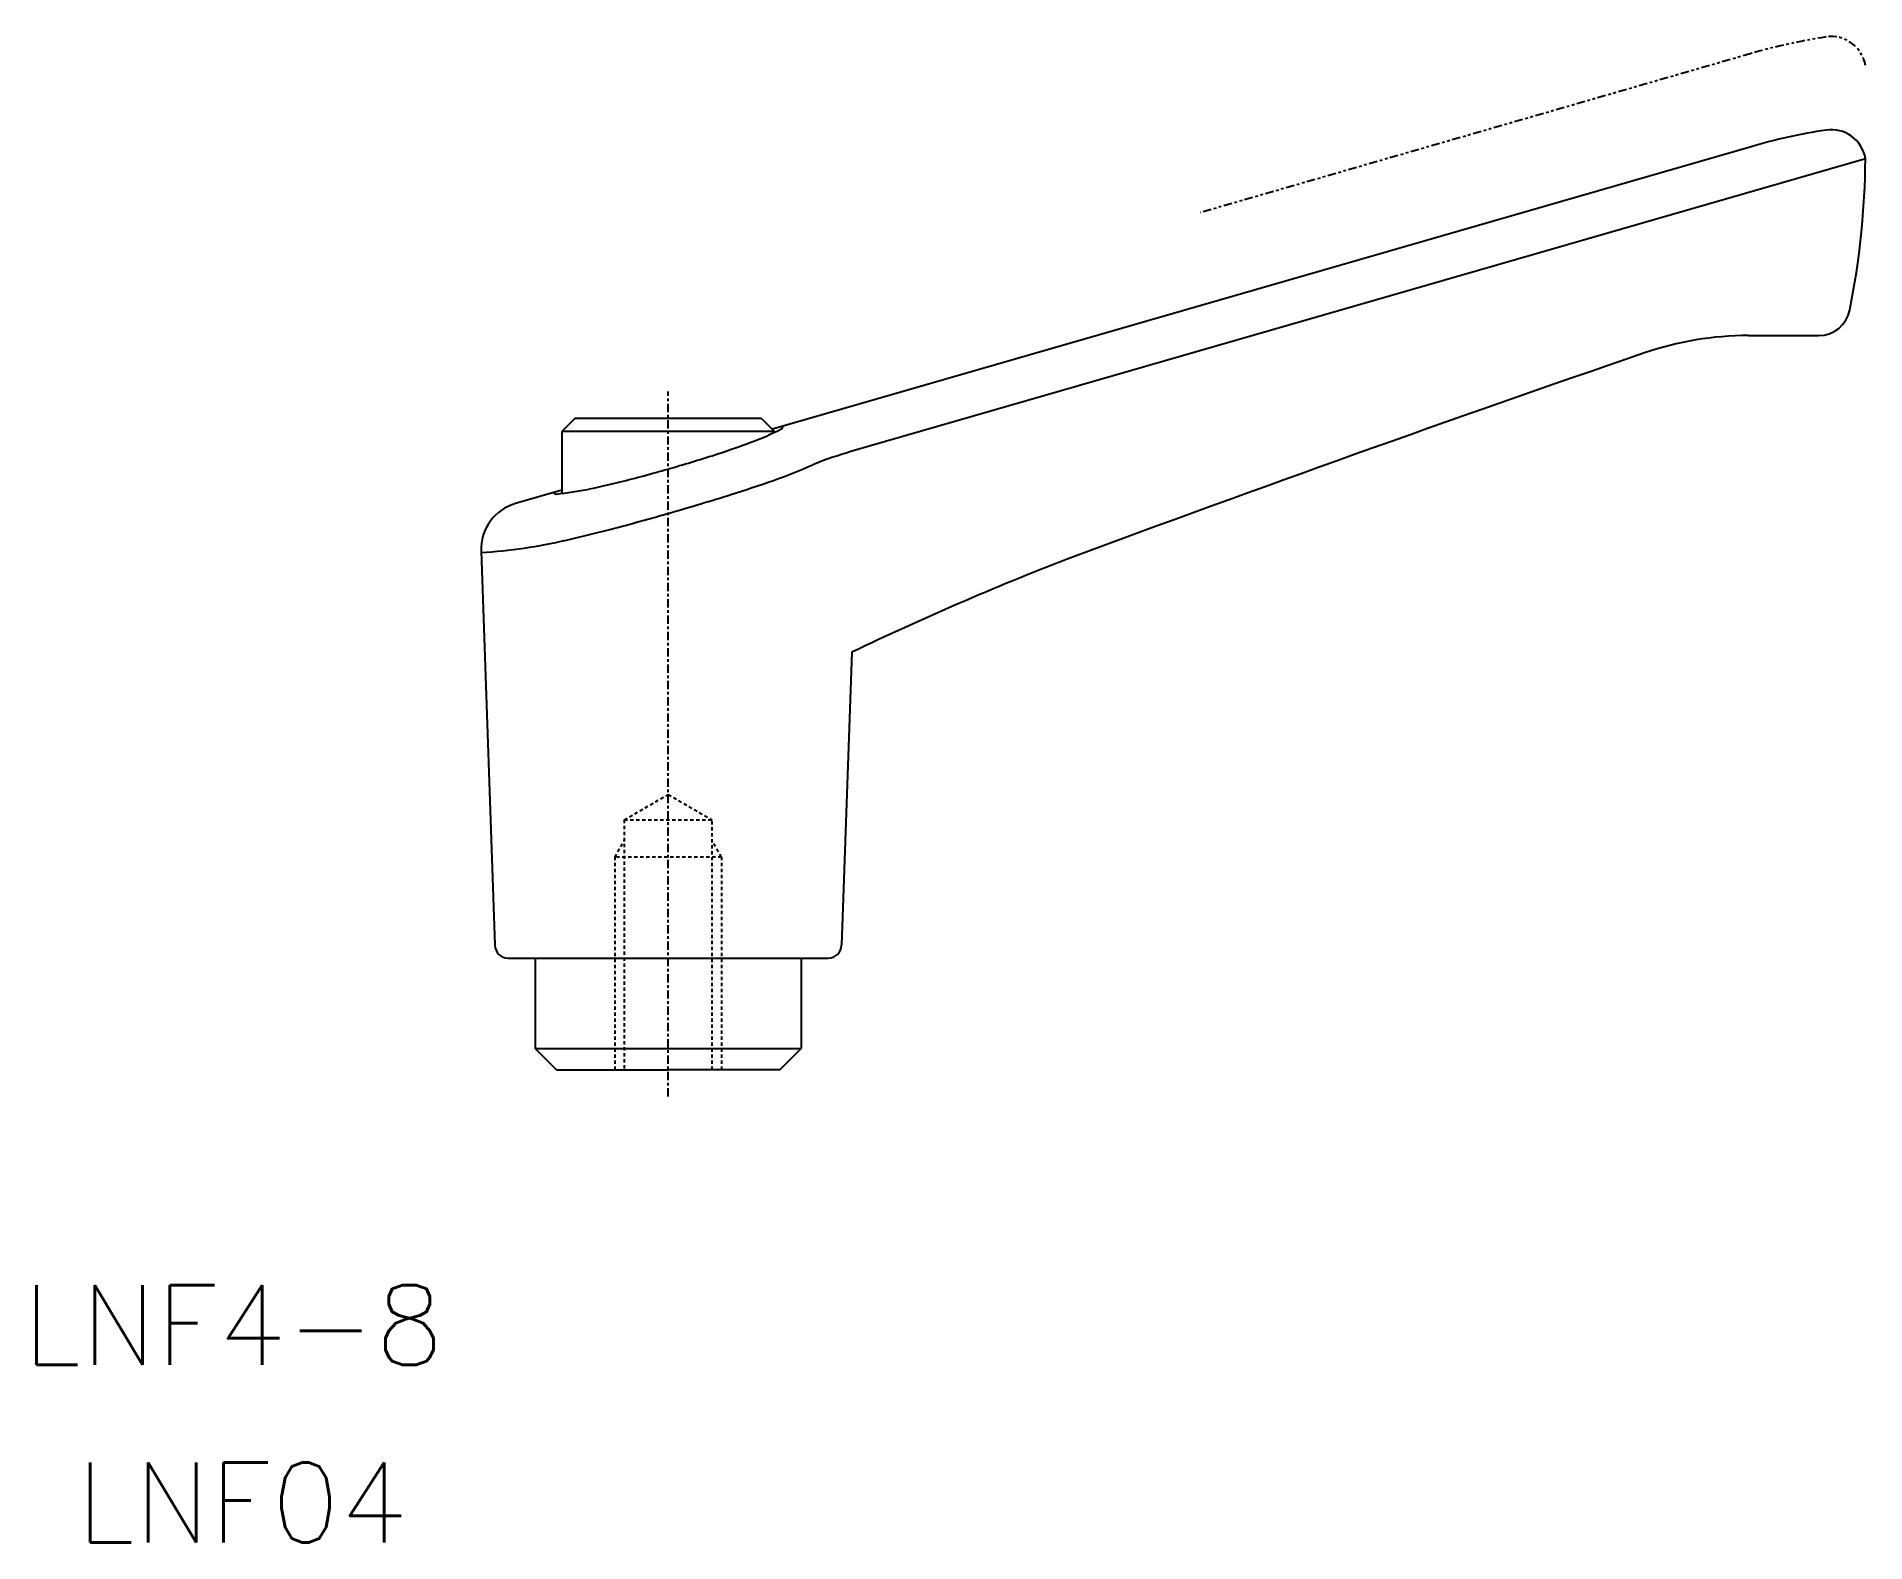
# Model space of a CAD drawing. Extents: x 16.6 to 85.4, y 23.3 to 80.
import ezdxf
from ezdxf.enums import TextEntityAlignment as Align

# ---------------------------------------------------------------- set-up
doc = ezdxf.new("R2010")
doc.units = 0
doc.header["$LTSCALE"] = 0.25
for name, pattern in [('CENTER', [2, 1.25, -0.25, 0.25, -0.25]), ('DASHED', [0.75, 0.5, -0.25]), ('PHANTOM', [2.5, 1.25, -0.25, 0.25, -0.25, 0.25, -0.25])]:
    doc.linetypes.add(name, pattern=pattern)
doc.layers.get('0').update_dxf_attribs({"linetype": 'CONTINUOUS'})
doc.layers.add('CENTER', color=1, linetype='CENTER')
doc.styles.get("Standard").update_dxf_attribs({"font": 'TXT.shx'})

msp = doc.modelspace()

# ---------------------------------------------------------------- linework, layer by layer
at = {"color": 3, "linetype": 'PHANTOM'}
msp.add_line((81.06, 79.312), (60.36, 73.334), dxfattribs=at)
at = {"color": 7, "linetype": 'CONTINUOUS'}
for p, q in [((81.06, 75.812), (44.282, 65.191)), ((85.36, 75.362), (47.227, 64.349)), ((80.961, 68.712), (83.594, 68.712)), ((36.86, 65.612), (36.36, 65.112)), ((36.86, 65.612), (43.86, 65.612)), ((43.86, 65.612), (44.36, 65.112)), ((44.36, 65.112), (36.36, 65.112)), ((36.36, 65.112), (36.36, 62.78)), ((44.36, 65.112), (44.36, 65.078)), ((36.36, 62.903), (34.625, 62.402)), ((33.326, 60.61), (33.843, 45.795)), ((47.261, 56.812), (46.877, 45.795)), ((34.343, 45.312), (46.377, 45.312)), ((35.36, 45.312), (35.36, 41.912)), ((45.36, 45.312), (45.36, 41.912)), ((35.36, 41.912), (45.36, 41.912)), ((36.16, 41.112), (35.36, 41.912)), ((44.56, 41.112), (45.36, 41.912)), ((36.16, 41.112), (40.36, 41.112)), ((44.56, 41.112), (40.36, 41.112))]:
    msp.add_line(p, q, dxfattribs=at)
at = {"color": 3, "linetype": 'DASHED'}
for p, q in [((38.71, 50.512), (40.36, 51.465)), ((40.36, 51.465), (42.01, 50.512)), ((38.71, 50.512), (38.71, 41.112)), ((38.71, 50.512), (42.01, 50.512)), ((42.01, 41.112), (42.01, 50.512)), ((38.36, 49.112), (38.71, 49.719)), ((42.36, 49.112), (42.01, 49.719)), ((38.36, 41.112), (38.36, 49.112)), ((42.36, 49.112), (38.36, 49.112)), ((42.36, 49.112), (42.36, 41.112))]:
    msp.add_line(p, q, dxfattribs=at)
at = {"color": 3, "linetype": 'PHANTOM'}
msp.add_lwpolyline([(83.88, 79.937, 0.032859), (81.06, 79.312, -0.262219)], format="xyb", dxfattribs=at)
at = {"color": 7, "linetype": 'CONTINUOUS'}
for points in [[(83.88, 76.437, 0.032859), (81.06, 75.812, -0.262219)], [(55.36, 60.312, 0.018386), (47.261, 56.812, 35.237248)]]:
    msp.add_lwpolyline(points, format="xyb", dxfattribs=at)
at = {"color": 3, "linetype": 'PHANTOM'}
msp.add_arc((84.077, 78.652), 1.3, 9.33159, 98.71608, dxfattribs=at)
at = {"color": 7, "linetype": 'CONTINUOUS'}
for centre, radius, start, end in [((84.077, 75.152), 1.3, 9.33159, 98.71608), ((55.361, 75.598), 30, 348.61368, 359.54967), ((83.594, 69.912), 1.2, 270, 348.61368), ((402.458, -877.516), 1000, 108.989955, 110.30994), ((80.961, 56.712), 12, 90, 108.98995), ((33.27, 91.925), 29.071, 287.94552, 290.5355), ((39.374, 75.632), 11.673, 290.5355, 296.69477), ((44.581, 65.277), 0.0825, 296.69477, 16.10896), ((24.415, 119.266), 57.811, 286.10896, 287.94552), ((51.389, 49.938), 15, 106.10896, 111.80973), ((24.415, 119.266), 57.811, 284.2724, 286.10896), ((27.561, 110.942), 50.531, 287.45715, 289.36088), ((37.561, 82.482), 20.365, 289.36088, 293.91948), ((36.139, 62.839), 0.0825, 196.10896, 275.52314), ((35.024, 74.376), 11.673, 275.52314, 281.68242), ((31.501, 91.414), 29.071, 281.68242, 284.2724), ((12.495, 158.849), 100.751, 286.10896, 287.45715), ((35.125, 60.673), 1.8, 106.10896, 182), ((12.495, 158.849), 100.751, 284.76077, 286.10896), ((25.29, 110.287), 50.531, 282.85704, 284.76077), ((32.003, 80.877), 20.365, 273.72935, 282.85704), ((34.343, 45.812), 0.5, 182, 270), ((46.377, 45.812), 0.5, 270, 358)]:
    msp.add_arc(centre, radius, start, end, dxfattribs=at)
at = {"layer": 'CENTER'}
msp.add_line((40.36, 40.112), (40.36, 66.612), dxfattribs=at)

# ---------------------------------------------------------------- texts
msp.add_text('LNF4-8', height=3).set_placement((16.104, 30.02))
msp.add_text('LNF04', height=3).set_placement((24.349, 22.447), align=Align.BOTTOM_CENTER)

doc.saveas('drawing.dxf')
